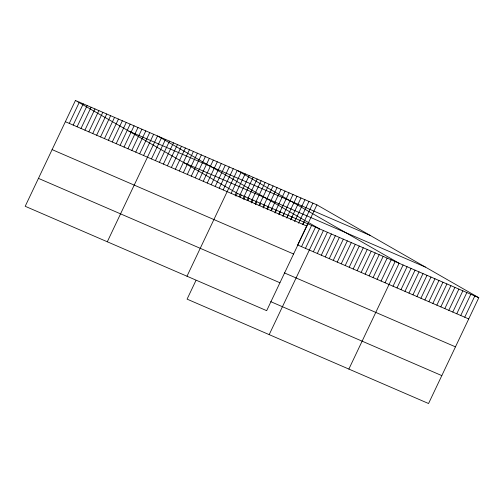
<?xml version="1.0" encoding="UTF-8"?>
<svg xmlns="http://www.w3.org/2000/svg" width="504" height="504" viewBox="0 0 504 504"><rect width="100%" height="100%" fill="white"/><g stroke="black" fill="none" stroke-linecap="round" stroke-linejoin="round"><path stroke-width="0.76" d="M75.442 100.479L25.2 206.287L266.673 310.672L316.915 204.863L75.442 100.479L237.327 193.328L478.8 297.713L428.558 403.521L187.085 299.137L195.924 280.526M69.275 123.392L79.355 102.167M73.181 125.08L83.261 103.855M77.093 126.775L87.173 105.544M80.999 128.463L91.079 107.239M84.911 130.152L94.991 108.927M88.824 131.84L98.897 110.615M92.73 133.535L102.81 112.31M96.642 135.223L106.722 113.998M100.548 136.912L110.628 115.687M104.46 138.6L114.54 117.375M108.366 140.295L118.446 119.07M112.279 141.983L122.359 120.758M116.191 143.672L126.265 122.447M120.097 145.36L130.177 124.135M124.009 147.055L134.083 125.83M127.915 148.743L137.995 127.518M131.828 150.431L141.907 129.207M135.733 152.12L145.814 130.895M139.646 153.815L149.726 132.59M143.552 155.503L153.632 134.278M107.302 241.781L157.544 135.967L319.429 228.816L269.186 334.631M151.446 158.917L161.526 137.693M155.434 160.637L165.514 139.413M159.415 162.357L169.495 141.133M163.403 164.083L173.483 142.859M167.385 165.803L177.465 144.579M171.373 167.53L181.446 146.305M175.354 169.249L185.434 148.025M179.336 170.969L189.416 149.745M183.324 172.696L193.404 151.471M187.305 174.416L197.385 153.191M191.293 176.142L201.373 154.911M195.275 177.862L205.355 156.637M199.263 179.582L209.336 158.357M203.244 181.308L213.324 160.083M207.226 183.028L217.306 161.803M211.214 184.754L221.294 163.523M215.195 186.474L225.275 165.249M219.183 188.194L229.257 166.969M223.165 189.92L233.245 168.695M186.984 276.224L237.227 170.415L399.111 263.264L348.869 369.079M231.134 193.36L241.214 172.135M235.116 195.086L245.196 173.861M235.985 196.157L237.327 193.328M239.104 196.806L249.184 175.581M240.232 197.14L241.24 195.017M243.086 198.532L253.166 177.307M243.804 199.54L245.146 196.705M247.073 200.252L257.147 179.027M248.05 200.523L249.058 198.4M251.055 201.972L261.135 180.747M251.622 202.917L252.964 200.088M255.043 203.698L265.117 182.473M255.534 204.605L256.876 201.776M259.024 205.418L269.104 184.193M259.781 205.588L260.788 203.465M263.006 207.144L273.086 185.913M263.353 207.988L264.695 205.159M266.994 208.864L277.074 187.639M267.259 209.677L268.607 206.848M270.976 210.584L281.056 189.359M271.505 210.659L272.513 208.536M274.964 212.31L285.037 191.085M275.077 213.06L276.425 210.231M278.945 214.03L289.025 192.805M278.989 214.748L280.331 211.919M282.933 215.756L293.007 194.525M282.901 216.436L284.243 213.608M286.915 217.476L296.995 196.251M286.808 218.131L288.149 215.296M290.896 219.196L300.976 197.971M290.72 219.82L292.062 216.991M294.626 221.508L304.964 199.697M298.538 223.196L308.946 201.417M302.784 224.179L303.792 222.056M302.854 224.362L312.927 203.137M307.698 223.751L297.625 244.976L468.72 318.938M301.531 246.664L311.611 225.439M305.443 248.352L315.517 227.128M313.337 251.767L323.411 230.542M317.318 253.487L327.398 232.262M321.3 255.213L331.38 233.988M325.288 256.933L335.368 235.708M329.269 258.653L339.349 237.428M333.257 260.379L343.337 239.154M337.239 262.099L347.319 240.874M341.227 263.825L351.301 242.6M345.209 265.545L355.289 244.32M349.19 267.265L359.27 246.04M353.178 268.991L363.258 247.766M357.16 270.711L367.24 249.486M361.147 272.437L371.221 251.206M365.129 274.157L375.209 252.932M369.117 275.877L379.191 254.652M373.099 277.603L383.179 256.378M377.08 279.323L387.16 258.098M381.068 281.049L391.148 259.818M385.05 282.769L395.13 261.544M393.019 286.215L403.099 264.991M397.007 287.935L407.081 266.711M400.989 289.655L411.069 268.43M404.97 291.381L415.05 270.157M408.958 293.101L419.038 271.877M412.94 294.827L423.02 273.603M416.928 296.547L427.001 275.323M420.909 298.267L430.989 277.043M424.897 299.993L434.971 278.769M428.879 301.713L438.959 280.489M432.86 303.44L442.94 282.209M436.848 305.159L446.928 283.935M440.83 306.879L450.91 285.655M444.818 308.606L454.891 287.381M448.799 310.325L458.879 289.101M452.787 312.052L462.861 290.821M456.769 313.772L466.849 292.547M460.751 315.491L470.831 294.267M464.738 317.218L474.818 295.993M128.867 131.116L370.339 235.5M183.903 162.685L425.376 267.07M65.362 121.703L306.835 226.088M52.107 149.612L293.58 254.003M284.369 272.885L455.465 346.853M38.455 178.372L279.928 282.757M270.711 301.644L441.813 375.612M316.915 204.863L478.8 297.713"/></g></svg>
